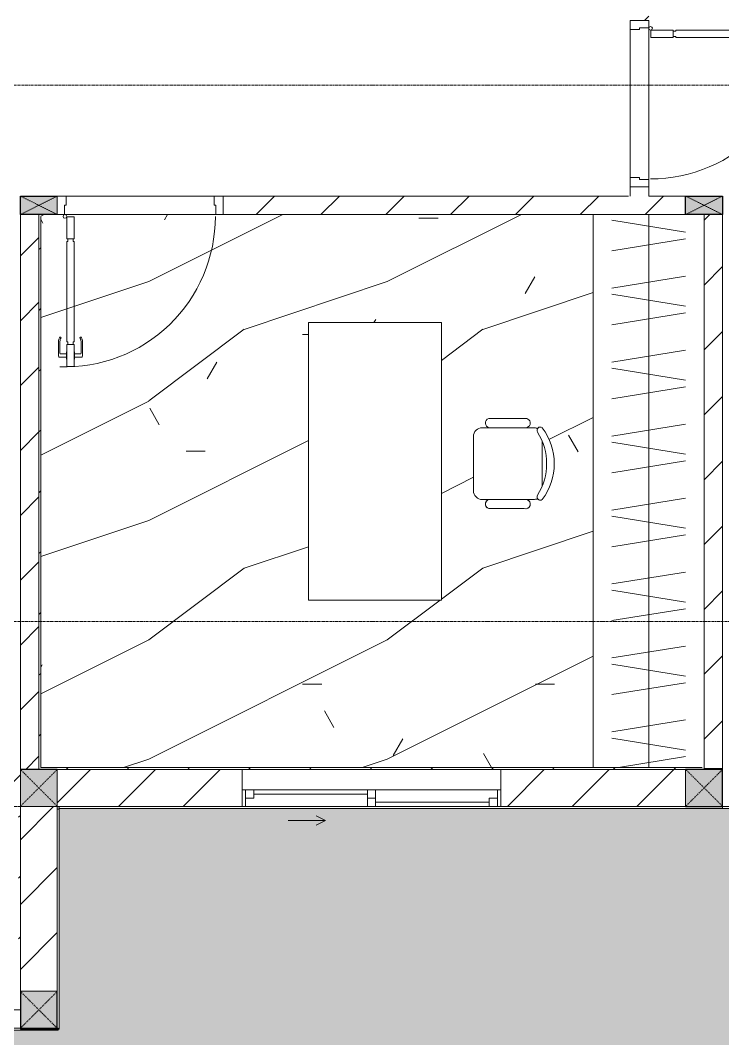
# Model space of a CAD drawing. Header units: millimetres. Extents: x 5121 to 246734, y -48180 to 129206.
# Drawn here: x 94853 to 98653, y 23281 to 28787 of the extents above; entities that cross this region are included whole.
import ezdxf

# ---------------------------------------------------------------- set-up
doc = ezdxf.new("R2010")
doc.units = ezdxf.units.MM
doc.linetypes.add('Dash', pattern=[6, 3, -3])
doc.linetypes.add('Grid Line', pattern=[22.225, 12.7, -3.175, 3.175, -3.175])
for name, color, linetype, lineweight in [('0-1', 7, 'Continuous', 5), ('A-DETL-GENF-1', 50, 'Continuous', 9), ('A-DOOR-1', 253, 'Continuous', 9), ('A-DOOR-2', 50, 'Continuous', 9), ('A-FLOR-1', 50, 'Continuous', 9), ('A-FLOR-PATT', 8, 'Continuous', 9), ('A-FLOR-PATT-1', 9, 'Continuous', 9), ('A-GLAZ', 151, 'Continuous', 9), ('A-WALL', 113, 'Continuous', 9), ('A-WALL-1', 250, 'Continuous', 18), ('A-WALL-2', 50, 'Continuous', 9), ('A-WALL-FNSH-1', 50, 'Continuous', 9), ('A-WALL-PATT-1', 9, 'Continuous', 9), ('A-WALL-PATT-2', 50, 'Continuous', 9), ('A-WALL-PATT-3', 111, 'Continuous', 9), ('I-FURN', 30, 'Continuous', 9), ('I-FURN-1', 253, 'Continuous', 9), ('S-COLS', 52, 'Continuous', 9), ('S-COLS-1', 7, 'Continuous', 5), ('S-COLS-2', 10, 'Continuous', 25), ('S-COLS-3', 50, 'Continuous', 9), ('S-COLS-4', 253, 'Continuous', 9), ('S-COLS-5', 52, 'Continuous', 25), ('S-COLS-6', 52, 'Dash', 9), ('S-COLS-HDLN', 52, 'Dash', 9), ('S-COLS-HDLN-1', 50, 'Dash', 9), ('S-GRID-1', 1, 'Grid Line', 9)]:
    doc.layers.add(name, color=color, linetype=linetype, lineweight=lineweight)
pattern_1 = [(45, (0, 0), (-175.3625, 175.3625), [])]
pattern_2 = [(45, (0, 0), (-164.40233, 164.40233), [])]

# ---------------------------------------------------------------- blocks, each defined once
blk = doc.blocks.new('NCV_TKTC_KET CAU_rvt-1-TKCS_MB TỔNG THỂ TẦNG 1')
at = {"layer": 'A-FLOR-1'}
blk.add_line((98652.5, 24736.9), (98652.5, 24741.9), dxfattribs=at)
blk = doc.blocks.new('DOOR_CW_01 CANH MO-PANEL KINH - DIW_01-900x2200-CỬA GỖ VÂN LAMINATE-553375-TKCS_MB TỔNG THỂ TẦNG 1')
at = {"layer": 'A-DETL-GENF-1'}
for p, q in [((-397, -182), (-397, -62)), ((-397, -62), (-357, -62)), ((-357, -62), (-357, -182)), ((-357, -182), (-397, -182)), ((-397, -196), (-391, -196)), ((-397, -738), (-397, -196)), ((-391, -196), (-391, -182)), ((-391, -182), (-363, -182)), ((-363, -182), (-363, -196)), ((-357, -196), (-363, -196)), ((-357, -196), (-357, -738)), ((-433.9, -711.2), (-427.3, -715.8)), ((-320.1, -711.2), (-326.7, -715.8)), ((-442, -737), (-442, -816.5)), ((-434, -799.5), (-434, -737)), ((-397, -738), (-391, -738)), ((-357, -752), (-397, -752)), ((-397, -752), (-397, -872)), ((-391, -752), (-391, -738)), ((-363, -752), (-391, -752)), ((-357, -738), (-363, -738)), ((-363, -738), (-363, -752)), ((-357, -872), (-357, -752)), ((-320, -799.5), (-320, -737)), ((-312, -737), (-312, -816.5)), ((-399, -820.5), (-438, -820.5)), ((-399, -803.5), (-430, -803.5)), ((-399, -792.2), (-399, -831.8)), ((-397, -792.2), (-399, -792.2)), ((-397, -792.2), (-397, -831.8)), ((-357, -792.2), (-357, -831.8)), ((-357, -792.2), (-355, -792.2)), ((-355, -792.2), (-355, -831.8)), ((-355, -803.5), (-324, -803.5)), ((-355, -820.5), (-316, -820.5)), ((-399, -831.8), (-397, -831.8)), ((-397, -872), (-357, -872)), ((-355, -831.8), (-357, -831.8))]:
    blk.add_line(p, q, dxfattribs=at)
blk.add_circle((-407, -60), 10, dxfattribs=at)
for centre, radius, start, end in [((-407, -60), 814, 268, 0), ((-397, -737), 45, 145, 180), ((-357, -737), 45, 360, 35), ((-397, -737), 37, 145, 180), ((-357, -737), 37, 0, 35), ((-438, -816.5), 4, 180, 270), ((-430, -799.5), 4, 180, 270), ((-324, -799.5), 4, 270, 0), ((-316, -816.5), 4, 270, 0)]:
    blk.add_arc(centre, radius, start, end, dxfattribs=at)
at = {"layer": 'A-DOOR-2'}
for p, q in [((-450, -50), (-450, 50)), ((-450, 50), (-400, 50)), ((-400, 50), (-400, 0)), ((400, 0), (400, 50)), ((400, 50), (450, 50)), ((450, 50), (450, -50)), ((-410, -50), (-450, -50)), ((-410, 0), (-410, -50)), ((-400, 0), (-410, 0)), ((-407, -50), (-382, -50)), ((410, 0), (400, 0)), ((410, -50), (410, 0)), ((450, -50), (410, -50))]:
    blk.add_line(p, q, dxfattribs=at)
blk = doc.blocks.new('TU DO LV A - TU DO LV A-451134-TKCS_MB TỔNG THỂ TẦNG 1')
at = {"layer": 'I-FURN'}
for p, q in [((10, 0), (3000, 0)), ((169, -101), (104.4, -499)), ((202.5, -101), (267.1, -499)), ((404.3, -101), (468.9, -499)), ((569, -101), (504.4, -499)), ((602.5, -101), (667.1, -499)), ((804.3, -101), (868.9, -499)), ((969, -101), (904.4, -499)), ((1002.5, -101), (1067.1, -499)), ((1204.3, -101), (1268.9, -499)), ((1369, -101), (1304.4, -499)), ((1402.5, -101), (1467.1, -499)), ((1604.3, -101), (1668.9, -499)), ((1769, -101), (1704.4, -499)), ((1802.5, -101), (1867.1, -499)), ((2004.3, -101), (2068.9, -499)), ((2169, -101), (2104.4, -499)), ((2202.5, -101), (2267.1, -499)), ((2404.3, -101), (2468.9, -499)), ((2569, -101), (2504.4, -499)), ((2602.5, -101), (2667.1, -499)), ((2804.3, -101), (2868.9, -499)), ((2969, -101), (2904.4, -499)), ((10, -136.3), (68.9, -499)), ((10, -300), (3000, -300)), ((5, -600), (0, -600))]:
    blk.add_line(p, q, dxfattribs=at)
at = {"layer": 'I-FURN-1'}
for p, q in [((10, 0), (3000, 0)), ((5, -600), (0, -600))]:
    blk.add_line(p, q, dxfattribs=at)
blk = doc.blocks.new('BAN LV A - BAN LV A_dwg_ban hoc2-348006-TKCS_MB TỔNG THỂ TẦNG 1')
at = {"layer": 'I-FURN'}
for p, q in [((-194.4, 388.8), (-194.4, 113.4)), ((145.8, 437.4), (-145.8, 437.4)), ((194.4, 113.4), (194.4, 388.8)), ((-243, 354.4), (-243, 162)), ((194.4, 351.4), (194.4, 150.8)), ((243.7, 162), (243.7, 354.4)), ((-120.5, 64.8), (120.5, 64.8))]:
    blk.add_line(p, q, dxfattribs=at)
at = {"layer": 'I-FURN', "flags": 128}
blk.add_lwpolyline([(-737.8, 610.5), (-737.8, 1330.5), (-154.9, 1330.5), (762.2, 1330.5), (762.2, 610.5)], close=True, dxfattribs=at)
at = {"layer": 'I-FURN'}
for centre, radius, start, end in [((-145.8, 388.8), 48.6, 90, 180), ((145.8, 388.8), 48.6, 360, 90), ((-218.7, 347.3), 25.3, 343.7398, 163.7398), ((219.4, 347.3), 25.3, 16.2602, 170.7054), ((-218.7, 154.9), 25.3, 163.7398, 16.2602), ((-145.8, 113.4), 48.6, 180, 207.5844), ((145.8, 113.4), 48.6, 332.4156, 0), ((219.4, 154.9), 25.3, 189.2946, 16.2602), ((-180.2, 75.4), 17.8, 57.9726, 216.6901), ((0, 324), 324, 233.1301, 306.8699), ((0, 359.3), 318.2, 237.5758, 302.4242), ((180.2, 75.4), 17.8, 323.3099, 122.0274)]:
    blk.add_arc(centre, radius, start, end, dxfattribs=at)
blk = doc.blocks.new('BAN LV A - BAN LV A_dwg-348005-TKCS_MB TỔNG THỂ TẦNG 1')
at = {"extrusion": (0, 0, -1), "zscale": -1, "rotation": 180}
blk.add_blockref('BAN LV A - BAN LV A_dwg_ban hoc2-348006-TKCS_MB TỔNG THỂ TẦNG 1', (-729, 1383.7), dxfattribs=at)
blk = doc.blocks.new('BAN LV A - BAN LV A-401069-TKCS_MB TỔNG THỂ TẦNG 1')
at = {"layer": 'I-FURN-1'}
for p, q in [((-8.8, -53.2), (1491.2, -53.2)), ((-8.8, -773.2), (-8.8, -53.2)), ((1491.2, -53.2), (1491.2, -773.2)), ((1491.2, -773.2), (-8.8, -773.2)), ((583.2, -946.3), (874.8, -946.3)), ((486, -1221.7), (486, -1029.3)), ((534.6, -1029.3), (534.6, -994.9)), ((923.4, -994.9), (923.4, -1032.3)), ((972.7, -1029.3), (972.7, -1221.7)), ((534.6, -1270.3), (534.6, -1235.9)), ((923.4, -1232.9), (923.4, -1270.3))]:
    blk.add_line(p, q, dxfattribs=at)
for centre, radius, start, end in [((583.2, -994.9), 48.6, 90, 180), ((874.8, -994.9), 48.6, 0, 90), ((510.3, -1036.4), 25.3, 16.2602, 163.7398), ((948.4, -1036.4), 25.3, 16.2602, 170.7054), ((510.3, -1228.8), 25.3, 163.7398, 343.7398), ((948.4, -1228.8), 25.3, 189.2946, 16.2602), ((548.9, -1308.3), 17.8, 119.404, 216.6901), ((583.2, -1270.3), 48.6, 180, 207.5844), ((729, -1059.7), 324, 233.1301, 306.8699), ((874.8, -1270.3), 48.6, 332.4156, 0), ((909.2, -1308.3), 17.8, 323.3099, 60.596)]:
    blk.add_arc(centre, radius, start, end, dxfattribs=at)
at = {"extrusion": (0, 0, -1), "zscale": -1, "rotation": 180}
blk.add_blockref('BAN LV A - BAN LV A_dwg-348005-TKCS_MB TỔNG THỂ TẦNG 1', (0, 0), dxfattribs=at)
blk = doc.blocks.new('G1_SOF - BO TRU - 100x200-746114-TKCS_MB TỔNG THỂ TẦNG 1')
at = {"layer": 'S-COLS-3'}
blk.add_hatch(color=256, dxfattribs=at).paths.add_polyline_path([(-50, 100), (-50, -98.4), (50, -98.4), (50, 100)])
at = {"layer": 'S-COLS-2'}
for p, q in [((-50, 100), (50, 100)), ((-50, -98.4), (-50, 100)), ((50, 100), (50, -98.4))]:
    blk.add_line(p, q, dxfattribs=at)
at = {"layer": 'S-COLS-HDLN-1'}
for p, q in [((50, -100), (-50, 100)), ((-50, -100), (50, 100))]:
    blk.add_line(p, q, dxfattribs=at)
blk = doc.blocks.new('G1_SOF - BO TRU - 100x200-V75-TKCS_MB TỔNG THỂ TẦNG 1')
at = {"layer": 'S-COLS-3'}
blk.add_hatch(color=256, dxfattribs=at).paths.add_polyline_path([(-50, 0), (-49.6, -100), (50, -100), (50, 100), (-50, 98.4), (-50, 47)])
at = {"layer": 'S-COLS-2'}
for p, q in [((-50, 100), (50, 100)), ((-50, -100), (-50, 100)), ((50, 100), (50, -100)), ((50, -100), (-50, -100))]:
    blk.add_line(p, q, dxfattribs=at)
at = {"layer": 'S-COLS-HDLN-1'}
for p, q in [((50, -100), (-50, 100)), ((-50, -100), (50, 100))]:
    blk.add_line(p, q, dxfattribs=at)
blk = doc.blocks.new('DOOR_CW_01 CANH MO-PANEL KINH - DIG_01-900x2200-CỬA NHÔM KÍNH-400868-TKCS_MB TỔNG THỂ TẦNG 1')
at = {"layer": 'A-DETL-GENF-1'}
for p, q in [((-399, 831.8), (-397, 831.8)), ((-399, 792.2), (-399, 831.8)), ((-397, 872), (-357, 872)), ((-397, 752), (-397, 872)), ((-397, 792.2), (-397, 831.8)), ((-357, 872), (-357, 752)), ((-357, 792.2), (-357, 831.8)), ((-355, 831.8), (-357, 831.8)), ((-355, 792.2), (-355, 831.8)), ((-442, 737), (-442, 816.5)), ((-399, 820.5), (-438, 820.5)), ((-434, 799.5), (-434, 737)), ((-399, 803.5), (-430, 803.5)), ((-397, 792.2), (-399, 792.2)), ((-357, 792.2), (-355, 792.2)), ((-355, 820.5), (-316, 820.5)), ((-355, 803.5), (-324, 803.5)), ((-320, 799.5), (-320, 737)), ((-312, 737), (-312, 816.5)), ((-433.9, 711.2), (-427.3, 715.8)), ((-357, 752), (-397, 752)), ((-397, 738), (-391, 738)), ((-397, 738), (-397, 196)), ((-363, 752), (-391, 752)), ((-391, 752), (-391, 738)), ((-363, 738), (-363, 752)), ((-357, 738), (-363, 738)), ((-357, 196), (-357, 738)), ((-320.1, 711.2), (-326.7, 715.8)), ((-397, 196), (-391, 196)), ((-357, 182), (-397, 182)), ((-397, 182), (-397, 62)), ((-391, 196), (-391, 182)), ((-391, 182), (-363, 182)), ((-357, 196), (-363, 196)), ((-363, 182), (-363, 196)), ((-357, 62), (-357, 182)), ((-397, 62), (-357, 62))]:
    blk.add_line(p, q, dxfattribs=at)
blk.add_circle((-407, 60), 10, dxfattribs=at)
for centre, radius, start, end in [((-407, 60), 814, 360, 92), ((-438, 816.5), 4, 90, 180), ((-430, 799.5), 4, 90, 180), ((-324, 799.5), 4, 360, 90), ((-316, 816.5), 4, 0, 90), ((-397, 737), 45, 180, 215), ((-397, 737), 37, 180, 215), ((-357, 737), 37, 325, 0), ((-357, 737), 45, 325, 0)]:
    blk.add_arc(centre, radius, start, end, dxfattribs=at)
at = {"layer": 'A-DOOR-2'}
for p, q in [((-410, 50), (-450, 50)), ((-450, 50), (-450, -50)), ((-410, 0), (-410, 50)), ((-400, 0), (-410, 0)), ((-407, 50), (-382, 50)), ((-400, -50), (-400, 0)), ((410, 0), (400, 0)), ((400, 0), (400, -50)), ((450, 50), (410, 50)), ((410, 50), (410, 0)), ((450, -50), (450, 50)), ((-450, -50), (-400, -50)), ((400, -50), (450, -50))]:
    blk.add_line(p, q, dxfattribs=at)
blk = doc.blocks.new('NCV_TKTC_TANG 1_rvt-1-TKCS_MB TỔNG THỂ TẦNG 1')
at = {"layer": 'A-FLOR-PATT-1'}
h = blk.add_hatch(dxfattribs=at)
h.set_pattern_fill('FP_7', color=256, style=0, pattern_type=2)
h.set_pattern_definition([(0, (0, 0), (2519.68, 629.92), [103.937, -1785.823, 103.937, -1785.823, -10078.72]), (0, (0, 0), (2519.68, 629.92), [-3779.52, 103.937, -3675.583, 103.937, -1785.823, -4409.44]), (0, (0, 0), (2519.68, 629.92), [-9448.8, 103.937, -1155.903, 103.937, -3045.663]), (120, (944.9, 314.96), (-1805.3667, 1867.147), [103.937, -1785.823, 103.937, -11864.543]), (120, (944.9, 314.96), (-1805.3667, 1867.147), [-1993.697, -1785.823, 103.937, -3675.583, -6299.2]), (120, (944.9, 314.96), (-1805.3667, 1867.147), [-7559.04, 103.937, -1785.823, 103.937, -4305.503]), (120, (944.9, 314.96), (-1805.3667, 1867.147), [-9552.737, -1155.903, 103.937, -3045.663]), (240, (1259.84, 1574.8), (-714.3133, -2497.067), [103.937, -1785.823, 103.937, -11864.543]), (240, (1259.84, 1574.8), (-714.3133, -2497.067), [-1993.697, -1785.823, 103.937, -3675.583, -6299.2]), (240, (1259.84, 1574.8), (-714.3133, -2497.067), [-7559.04, 103.937, -1785.823, 103.937, -4305.503]), (240, (1259.84, 1574.8), (-714.3133, -2497.067), [-9552.737, -1155.903, 103.937, -3045.663])])
h.paths.add_polyline_path([(94962.6, 24746.9), (97952.6, 24746.9), (97952.6, 27736.9), (94962.6, 27736.9), (94962.6, 24836.9)])
h.paths.add_polyline_path([(97130.9, 25652.4), (96410.9, 25652.4), (96410.9, 27152.4), (97130.9, 27152.4), (97130.9, 25961.5)])
h.paths.add_polyline_path([(97586, 26146.2), (97579.5, 26147.2), (97387.1, 26147.2), (97369.7, 26165.1), (97369.7, 26178), (97376.1, 26189.2), (97381.1, 26195.8), (97340.1, 26197.5), (97328.4, 26202.4), (97310.6, 26220.1), (97304.1, 26244.4), (97305.7, 26548.6), (97310.6, 26560.3), (97328.4, 26578.1), (97352.7, 26584.6), (97384.2, 26586.4), (97374.4, 26593.8), (97369.3, 26605), (97371.2, 26619.7), (97374.4, 26624.2), (97390.5, 26633.9), (97593.6, 26632.1), (97607.5, 26623.9), (97611.8, 26612.1), (97609.8, 26599.7), (97602.2, 26589.7), (97593.6, 26584.6), (97640.9, 26581.5), (97650.6, 26579.1), (97656.4, 26585.3), (97677.9, 26582.6), (97707.8, 26534), (97729.2, 26478.5), (97740.1, 26420), (97740.1, 26360.5), (97723.8, 26288), (97707.8, 26246.5), (97676.7, 26195.8), (97653.1, 26197.9), (97650.6, 26201.4), (97628.1, 26195.8), (97599.7, 26193.2), (97608.8, 26183.7), (97611.9, 26171), (97608.2, 26158.4), (97599.7, 26151.6), (97588.6, 26147.2)])
h = blk.add_hatch(dxfattribs=at)
h.set_pattern_fill('FP_4', color=256, style=0, pattern_type=2)
h.set_pattern_definition([(216.87, (516.46, 1291.15), (3873.4454, 2582.3069), [645.575, -5810.175]), (206.565, (1291.15, 903.8), (-1291.1515, -1291.1492), [1443.55, -1443.55]), (198.435, (1291.15, 258.23), (-2582.2983, -1291.1527), [816.596, -3266.38])])
h.paths.add_polyline_path([(94962.6, 24746.9), (97952.6, 24746.9), (97952.6, 27736.9), (94962.6, 27736.9), (94962.6, 24836.9)])
h.paths.add_polyline_path([(97130.9, 25652.4), (96410.9, 25652.4), (96410.9, 27152.4), (97130.9, 27152.4), (97130.9, 25961.5)])
h.paths.add_polyline_path([(97586, 26146.2), (97579.5, 26147.2), (97387.1, 26147.2), (97369.7, 26165.1), (97369.7, 26178), (97376.1, 26189.2), (97381.1, 26195.8), (97340.1, 26197.5), (97328.4, 26202.4), (97310.6, 26220.1), (97304.1, 26244.4), (97305.7, 26548.6), (97310.6, 26560.3), (97328.4, 26578.1), (97352.7, 26584.6), (97384.2, 26586.4), (97374.4, 26593.8), (97369.3, 26605), (97371.2, 26619.7), (97374.4, 26624.2), (97390.5, 26633.9), (97593.6, 26632.1), (97607.5, 26623.9), (97611.8, 26612.1), (97609.8, 26599.7), (97602.2, 26589.7), (97593.6, 26584.6), (97640.9, 26581.5), (97650.6, 26579.1), (97656.4, 26585.3), (97677.9, 26582.6), (97707.8, 26534), (97729.2, 26478.5), (97740.1, 26420), (97740.1, 26360.5), (97723.8, 26288), (97707.8, 26246.5), (97676.7, 26195.8), (97653.1, 26197.9), (97650.6, 26201.4), (97628.1, 26195.8), (97599.7, 26193.2), (97608.8, 26183.7), (97611.9, 26171), (97608.2, 26158.4), (97599.7, 26151.6), (97588.6, 26147.2)])
at = {"layer": 'A-WALL-PATT-1'}
h = blk.add_hatch(dxfattribs=at)
h.set_pattern_fill('FP_2', color=256, style=0, pattern_type=2)
h.set_pattern_definition(pattern_1)
h.paths.add_polyline_path([(98152.6, 27836.9), (98252.6, 27836.9), (98252.6, 27886.9), (98152.6, 27886.9), (98152.6, 27866.3)])
h.paths.add_polyline_path([(98252.6, 28786.9), (98252.6, 28836.9), (98152.6, 28836.9), (98152.6, 28786.9), (98202.6, 28786.9)])
h = blk.add_hatch(dxfattribs=at)
h.set_pattern_fill('FP_2', color=256, style=0, pattern_type=2)
h.set_pattern_definition(pattern_1)
h.paths.add_polyline_path([(98452.6, 27736.9), (98452.6, 27836.9), (95950.9, 27836.9), (95950.9, 27736.9), (98392.5, 27736.9)])
h = blk.add_hatch(dxfattribs=at)
h.set_pattern_fill('FP_2', color=256, style=0, pattern_type=2)
h.set_pattern_definition(pattern_1)
h.paths.add_polyline_path([(94852.6, 24736.9), (94952.6, 24736.9), (94952.6, 27736.9), (94852.6, 27736.9), (94852.6, 24836.9)])
h = blk.add_hatch(dxfattribs=at)
h.set_pattern_fill('FP_2', color=256, style=0, pattern_type=2)
h.set_pattern_definition(pattern_1)
h.paths.add_polyline_path([(98552.6, 24741.9), (98652.6, 24741.9), (98652.5, 27736.9), (98552.6, 27736.9), (98552.6, 24746.9)])
at = {"layer": 'A-WALL-PATT-2'}
h = blk.add_hatch(dxfattribs=at)
h.set_pattern_fill('FP_10', color=256, style=0, pattern_type=2)
h.set_pattern_definition(pattern_2)
h.paths.add_polyline_path([(94952.6, 24746.9), (94962.6, 24746.9), (94962.6, 27736.9), (94952.6, 27736.9), (94952.6, 24836.9)])
h = blk.add_hatch(dxfattribs=at)
h.set_pattern_fill('FP_10', color=256, style=0, pattern_type=2)
h.set_pattern_definition(pattern_2)
h.paths.add_polyline_path([(98452.6, 24736.9), (98542.6, 24736.9), (98542.6, 24746.9), (94952.6, 24746.9), (94952.6, 24736.9), (97952.6, 24736.9)])
h = blk.add_hatch(dxfattribs=at)
h.set_pattern_fill('FP_10', color=256, style=0, pattern_type=2)
h.set_pattern_definition(pattern_2)
h.paths.add_polyline_path([(94842.6, 23537.4), (94852.6, 23537.4), (94852.6, 24536.9), (94842.6, 24536.9), (94842.6, 23882.8)])
at = {"layer": 'A-FLOR-1'}
for p, q in [((98152.6, 27936.9), (98152.6, 28736.9)), ((95100.9, 27836.9), (95900.9, 27836.9)), ((95910.9, 27736.9), (95090.9, 27736.9)), ((97952.6, 27736.9), (96489.1, 27736.9)), ((98452.6, 27736.9), (97952.6, 27736.9)), ((98552.6, 27736.9), (98452.6, 27736.9)), ((98552.6, 24741.9), (98552.6, 27736.9)), ((98542.6, 24736.9), (98552.6, 24736.9)), ((98552.6, 24736.9), (98552.6, 24741.9)), ((98652.6, 24741.9), (98652.6, 24736.9))]:
    blk.add_line(p, q, dxfattribs=at)
at = {"layer": 'A-WALL-1'}
for p, q in [((98452.6, 27836.9), (98252.6, 27836.9)), ((94852.6, 27736.9), (94852.6, 24736.9)), ((94952.6, 24736.9), (94952.6, 27736.9)), ((94952.6, 27736.9), (94952.6, 24746.9)), ((94962.6, 24746.9), (94962.6, 27726.9)), ((98552.6, 27736.9), (98552.6, 24741.9)), ((94852.6, 24736.9), (94952.6, 24736.9)), ((94952.6, 24746.9), (94952.6, 24736.9)), ((94952.6, 24736.9), (96052.6, 24736.9)), ((98542.6, 24746.9), (94962.6, 24746.9)), ((97452.6, 24736.9), (98542.6, 24736.9)), ((98552.6, 24741.9), (98652.6, 24741.9)), ((98652.6, 24741.9), (98652.6, 24746.9))]:
    blk.add_line(p, q, dxfattribs=at)
at = {"layer": 'A-WALL-2'}
for p, q in [((98252.6, 28746.9), (98252.6, 27926.9)), ((98152.6, 27936.9), (98152.6, 28736.9)), ((98152.6, 27886.9), (98152.6, 27836.9)), ((98252.6, 27836.9), (98252.6, 27886.9)), ((95100.9, 27836.9), (95900.9, 27836.9)), ((98142.6, 27836.9), (95950.9, 27836.9)), ((95910.9, 27736.9), (95090.9, 27736.9)), ((95950.9, 27736.9), (98452.6, 27736.9)), ((98652.6, 24746.9), (98652.6, 27736.9))]:
    blk.add_line(p, q, dxfattribs=at)
at = {"layer": 'A-DOOR-1', "rotation": 270.0000000000003}
blk.add_blockref('DOOR_CW_01 CANH MO-PANEL KINH - DIG_01-900x2200-CỬA NHÔM KÍNH-400868-TKCS_MB TỔNG THỂ TẦNG 1', (98202.6, 28336.9), dxfattribs=at)
at = {"layer": 'A-DOOR-1'}
blk.add_blockref('DOOR_CW_01 CANH MO-PANEL KINH - DIW_01-900x2200-CỬA GỖ VÂN LAMINATE-553375-TKCS_MB TỔNG THỂ TẦNG 1', (95500.9, 27786.9), dxfattribs=at)
at = {"layer": 'I-FURN-1'}
for name, p, rotation in [('TU DO LV A - TU DO LV A-451134-TKCS_MB TỔNG THỂ TẦNG 1', (97952.6, 24736.9), 89.9999999999999), ('BAN LV A - BAN LV A-401069-TKCS_MB TỔNG THỂ TẦNG 1', (96357.8, 25661.2), 90.0000000000001)]:
    blk.add_blockref(name, p, dxfattribs=dict(at, rotation=rotation))
at = {"layer": 'S-COLS-4', "rotation": 90.00000000000037}
for name, p in [('G1_SOF - BO TRU - 100x200-746114-TKCS_MB TỔNG THỂ TẦNG 1', (94952.6, 27786.9)), ('G1_SOF - BO TRU - 100x200-V75-TKCS_MB TỔNG THỂ TẦNG 1', (98552.6, 27786.9))]:
    blk.add_blockref(name, p, dxfattribs=at)
blk = doc.blocks.new('1_FAMILY RVT - W01-WxH 1400x1400xmm-389822-TKCS_MB TỔNG THỂ TẦNG 1')
at = {"layer": 'A-GLAZ'}
for p, q in [((248.4, 172.39), (299.2, 197.79)), ((248.4, 172.39), (299.2, 146.99)), ((248.4, 172.39), (451.6, 172.39)), ((-700, 96.19), (-700, -103.81)), ((700, 96.19), (-700, 96.19)), ((-700, 96.19), (-636.5, 96.19)), ((-680.95, 96.19), (-680.95, 7.29)), ((-636.5, 96.19), (-22.225, 96.19)), ((-636.5, 96.19), (-636.5, 51.74)), ((-636.5, 73.965), (-22.225, 73.965)), ((-22.225, 7.29), (-22.225, 96.19)), ((-22.225, 96.19), (22.225, 96.19)), ((22.225, 96.19), (680.95, 96.19)), ((22.225, 96.19), (22.225, 7.29)), ((680.95, 96.19), (700, 96.19)), ((680.95, 96.19), (680.95, 7.29)), ((700, -103.81), (700, 96.19)), ((-700, 7.29), (-680.95, 7.29)), ((-636.5, 51.74), (-680.95, 51.74)), ((-680.95, 7.29), (-22.225, 7.29)), ((22.225, 51.74), (-22.225, 51.74)), ((-22.225, 7.29), (22.225, 7.29)), ((22.225, 29.515), (636.5, 29.515)), ((22.225, 7.29), (636.5, 7.29)), ((636.5, 51.74), (636.5, 7.29)), ((680.95, 51.74), (636.5, 51.74)), ((636.5, 7.29), (700, 7.29)), ((-700, -103.81), (700, -103.81))]:
    blk.add_line(p, q, dxfattribs=at)
blk = doc.blocks.new('G1_SOF - BO TRU - 200x200-3050151-TKCS_MB TỔNG THỂ TẦNG 1')
at = {"layer": 'S-COLS-HDLN'}
for p, q in [((-100, 100), (100, -100)), ((100, 100), (-100, -100))]:
    blk.add_line(p, q, dxfattribs=at)

msp = doc.modelspace()

# ---------------------------------------------------------------- hatches: boundary and pattern name
at = {"layer": 'A-FLOR-PATT'}
h = msp.add_hatch(dxfattribs=at)
h.set_pattern_fill('FP_23', color=256, style=0, pattern_type=2)
h.set_pattern_definition([(0, (236.2, 15.75), (787.4, 787.4), [118.11, -23.622, 31.496, -23.622, -590.55]), (0, (236.2, 15.75), (787.4, 787.4), [-196.85, 118.11, -472.44]), (0, (196.85, 39.4), (787.4, 787.4), [78.74, -59.055, 118.11, -59.055, -472.44]), (0, (196.85, 39.4), (787.4, 787.4), [-314.96, 78.74, -393.7]), (0, (472.44, 354.3), (787.4, 787.4), [98.425, -39.37, 98.425, -551.18]), (0, (78.74, 511.8), (787.4, 787.4), [39.37, -78.74, 39.37, -629.92]), (90, (157.5, 511.8), (-787.4, 787.4), [70.866, -716.534]), (90, (393.7, 39.4), (-787.4, 787.4), [78.74, -708.66]), (90, (590.55, 354.3), (-787.4, 787.4), [78.74, -708.66]), (45, (496.06, 31.5), (0, 787.4002), [78.74, -1034.812]), (135, (291.34, 31.5), (-787.4002, 6e-14), [78.74, -1034.812]), (63.435, (472.44, 35.43), (-0.0007, 787.4), [78.74, -1681.94]), (75.964, (433.07, 39.37), (-0.00383, 787.3999), [78.74, -3167.793]), (75.964, (629.92, 354.33), (-0.00383, 787.3999), [62.992, -3183.541]), (75.964, (173.23, 511.81), (-0.00383, 787.3999), [55.118, -3191.415]), (104.036, (354.33, 39.37), (0.00383, 787.3999), [78.74, -3167.793]), (104.036, (551.18, 354.33), (0.00383, 787.3999), [62.992, -3183.541]), (104.036, (141.73, 511.81), (0.00383, 787.3999), [55.118, -3191.415]), (116.565, (314.96, 35.43), (0.0007, 787.4), [78.74, -1681.939])])
h.paths.add_polyline_path([(89080.9, 20988.2), (116092.6, 20991.1), (116092.6, 24536.9), (111452.6, 24536.9), (111452.6, 24526.9), (111462.6, 24526.9), (111462.6, 23325.3), (107967.6, 23325.3), (107967.6, 24535.2), (106852.6, 24535.2), (106852.6, 24526.9), (103262.6, 24526.9), (103262.6, 23337.4), (103262.6, 23335.3), (103262.6, 23325.3), (99767.6, 23325.3), (99767.6, 23335.3), (99767.6, 23337.4), (99767.6, 24526.1), (95062.6, 24526.1), (95062.6, 24536.1), (95052.6, 24536.9), (95052.6, 23327.4), (86277.6, 23327.4), (86277.6, 23337.4), (86267.6, 23337.4), (86267.6, 24526.9), (83752.6, 24526.9), (83752.6, 20988.2), (84142.1, 20988.2)])
h.paths.add_polyline_path([(95052.6, 23332.4), (95052.6, 24521.1), (95062.6, 24521.1), (95062.6, 23332.4)])
at = {"layer": 'A-WALL-PATT-3'}
h = msp.add_hatch(dxfattribs=at)
h.set_pattern_fill('FP_1', color=256, style=0, pattern_type=2)
h.set_pattern_definition(pattern_1)
h.paths.add_polyline_path([(92177.6, 24536.9), (92177.6, 24736.9), (91952.6, 24736.9), (91952.6, 24536.9)])
h.paths.add_polyline_path([(94852.6, 24536.9), (94852.6, 24736.9), (94677.6, 24736.9), (94677.6, 24536.9)])
h = msp.add_hatch(dxfattribs=at)
h.set_pattern_fill('FP_1', color=256, style=0, pattern_type=2)
h.set_pattern_definition(pattern_1)
h.paths.add_polyline_path([(98452.6, 24536.9), (98452.6, 24736.9), (97452.6, 24736.9), (97452.6, 24536.9), (97952.6, 24536.9)])
h.paths.add_polyline_path([(95254.4, 24536.9), (96052.6, 24536.9), (96052.6, 24736.9), (95052.6, 24736.9), (95052.6, 24536.9)])
h = msp.add_hatch(dxfattribs=at)
h.set_pattern_fill('FP_1', color=256, style=0, pattern_type=2)
h.set_pattern_definition(pattern_1)
h.paths.add_polyline_path([(95028.5, 23332.4), (95052.6, 23335.3), (95050.5, 23336.9), (94852.6, 23335.3), (94852.6, 23332.4)])
h.paths.add_polyline_path([(95052.6, 23536.9), (95052.6, 24536.9), (94852.6, 24536.9), (94852.6, 23536.9)])
at = {"layer": 'S-COLS-1'}
for points in [[(95052.6, 24536.9), (95052.6, 24736.9), (94852.6, 24736.9), (94852.6, 24536.9)], [(98652.5, 24536.9), (98652.6, 24536.9), (98652.5, 24736.9), (98452.6, 24736.9), (98452.6, 24536.9), (98552.6, 24536.9)], [(95050.5, 23336.9), (95052.6, 23337.4), (95052.6, 23536.9), (94852.6, 23536.9), (94852.6, 23336.9)]]:
    msp.add_hatch(color=256, dxfattribs=at).paths.add_polyline_path(points)

# ---------------------------------------------------------------- linework, layer by layer
at = {"layer": 'A-WALL'}
for p, q in [((95052.6, 24736.9), (95052.6, 24536.9)), ((98452.6, 24536.9), (98452.6, 24736.9)), ((95052.6, 24536.9), (94852.6, 24536.9)), ((98652.6, 24536.1), (99777.5, 24536.1)), ((99767.6, 24526.1), (98652.6, 24526.1)), ((94852.6, 23536.9), (95052.6, 23536.9)), ((91852.6, 23437.4), (94852.6, 23437.4)), ((91852.6, 23337.4), (94852.6, 23337.4)), ((95052.6, 23327.4), (91852.6, 23327.4)), ((95052.6, 23336.9), (94852.6, 23336.9))]:
    msp.add_line(p, q, dxfattribs=at)
at = {"layer": 'A-WALL-1'}
for p, q in [((96052.6, 24736.9), (95052.6, 24736.9)), ((98452.6, 24736.9), (97452.6, 24736.9)), ((94852.6, 24536.9), (94852.6, 23536.9)), ((95052.6, 24536.9), (96052.6, 24536.9)), ((95052.6, 23536.9), (95052.6, 24536.9)), ((97452.6, 24536.9), (98452.6, 24536.9)), ((94852.6, 23336.9), (94852.6, 23332.4)), ((94852.6, 23332.4), (95052.6, 23332.4)), ((95052.6, 23336.9), (95052.6, 23332.4))]:
    msp.add_line(p, q, dxfattribs=at)
at = {"layer": 'A-WALL-FNSH-1'}
for p, q in [((95052.6, 24521.1), (95052.6, 23332.4)), ((95062.6, 24521.1), (95052.6, 24521.1)), ((98652.6, 24536.1), (95062.6, 24536.1)), ((95062.6, 24536.1), (95062.6, 24526.1)), ((95062.6, 24526.1), (98652.6, 24526.1)), ((95062.6, 23332.4), (95062.6, 24521.1)), ((98652.6, 24526.1), (98652.6, 24536.1)), ((95057.6, 23337.4), (95052.6, 23337.4)), ((95052.6, 23337.4), (95052.6, 23336.9)), ((95052.6, 23332.4), (95062.6, 23332.4)), ((95052.6, 23332.4), (95052.6, 23327.4)), ((95052.6, 23327.4), (95057.6, 23327.4)), ((95057.6, 23327.4), (95057.6, 23337.4))]:
    msp.add_line(p, q, dxfattribs=at)
at = {"layer": 'S-COLS'}
for p, q in [((94852.6, 24736.9), (94852.6, 24536.9)), ((95052.6, 24536.9), (95052.6, 24736.9)), ((98452.6, 24736.9), (98452.6, 24536.9)), ((94852.6, 24536.9), (95052.6, 24536.9)), ((95052.6, 23536.9), (94852.6, 23536.9)), ((94852.6, 23336.9), (95052.6, 23336.9))]:
    msp.add_line(p, q, dxfattribs=at)
at = {"layer": 'S-COLS-5'}
for p, q in [((95052.6, 24736.9), (94852.6, 24736.9)), ((98652.6, 24736.9), (98452.6, 24736.9)), ((98652.6, 24536.9), (98652.6, 24736.9)), ((98452.6, 24536.9), (98652.6, 24536.9)), ((94852.6, 23536.9), (94852.6, 23336.9)), ((95052.6, 23336.9), (95052.6, 23536.9))]:
    msp.add_line(p, q, dxfattribs=at)
at = {"layer": 'S-GRID-1'}
for p, q in [((129301.8, 28436.9), (31601.8, 28436.9)), ((129301.8, 25536.9), (31601.8, 25536.9)), ((125364.8, 24536.9), (35538.8, 24536.9))]:
    msp.add_line(p, q, dxfattribs=at)

# ---------------------------------------------------------------- block references
at = {"layer": '0-1'}
for name in ['NCV_TKTC_KET CAU_rvt-1-TKCS_MB TỔNG THỂ TẦNG 1', 'NCV_TKTC_TANG 1_rvt-1-TKCS_MB TỔNG THỂ TẦNG 1']:
    msp.add_blockref(name, (0, 0), dxfattribs=at)
at = {"layer": 'A-GLAZ', "rotation": 180}
msp.add_blockref('1_FAMILY RVT - W01-WxH 1400x1400xmm-389822-TKCS_MB TỔNG THỂ TẦNG 1', (96752.6, 24633.1), dxfattribs=at)
at = {"layer": 'S-COLS-6'}
for p in [(94952.6, 24636.9), (98552.6, 24636.9), (94952.6, 23436.9)]:
    msp.add_blockref('G1_SOF - BO TRU - 200x200-3050151-TKCS_MB TỔNG THỂ TẦNG 1', p, dxfattribs=at)

doc.saveas('drawing.dxf')
